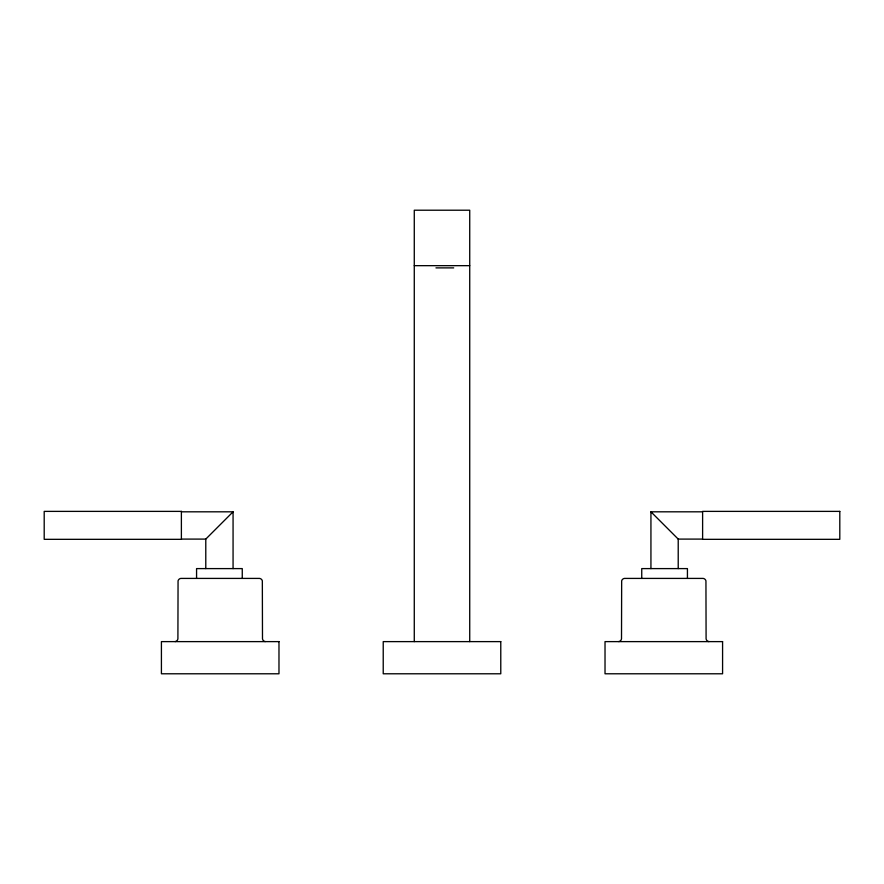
<?xml version="1.0" encoding="UTF-8"?>
<svg xmlns="http://www.w3.org/2000/svg" width="884" height="884" viewBox="0 0 884 884"><rect width="100%" height="100%" fill="white"/><g stroke="black" fill="none" stroke-linecap="round" stroke-linejoin="round"><path stroke-width="1.33" d="M205.784 568.6L205.784 539.096L233.067 511.814L181.386 511.814M414.276 265.664L469.724 265.664M435.956 267.885L453.702 267.885M650.933 568.6L650.933 511.814L702.614 511.814M181.386 539.096L205.784 539.096M650.933 511.814L678.216 539.096L702.614 539.096M687.432 578.39L687.432 568.6L641.74 568.6L641.74 578.39M678.216 539.096L678.216 568.6M469.724 641.618L469.724 210.215L414.276 210.215L414.276 641.618M242.26 578.39L242.26 568.6L196.568 568.6L196.568 578.39M233.067 511.814L233.067 568.6M708.857 641.585A3.326 3.326 0 0 1 706.095 638.812L705.94 580.865A3.326 3.326 0 0 0 703.167 578.412L624.436 578.412A3.326 3.326 0 0 0 621.662 580.865L621.507 638.812A3.326 3.326 0 0 1 618.745 641.585M175.142 641.585A3.326 3.326 0 0 0 177.905 638.812L178.06 580.865A3.326 3.326 0 0 1 180.833 578.412L259.565 578.412A3.326 3.326 0 0 1 262.338 580.865L262.493 638.812A3.326 3.326 0 0 0 265.255 641.585M181.386 511.383L44.2 511.383L44.2 539.328L181.386 539.328L181.386 511.383M839.8 511.383L702.614 511.383L702.614 539.328L839.8 539.328L839.8 511.383M278.979 641.618L161.418 641.618L161.418 673.785L278.979 673.785L278.979 641.618M500.775 641.618L383.225 641.618L383.225 673.785L500.775 673.785L500.775 641.618M722.582 641.618L605.021 641.618L605.021 673.785L722.582 673.785L722.582 641.618"/></g></svg>
